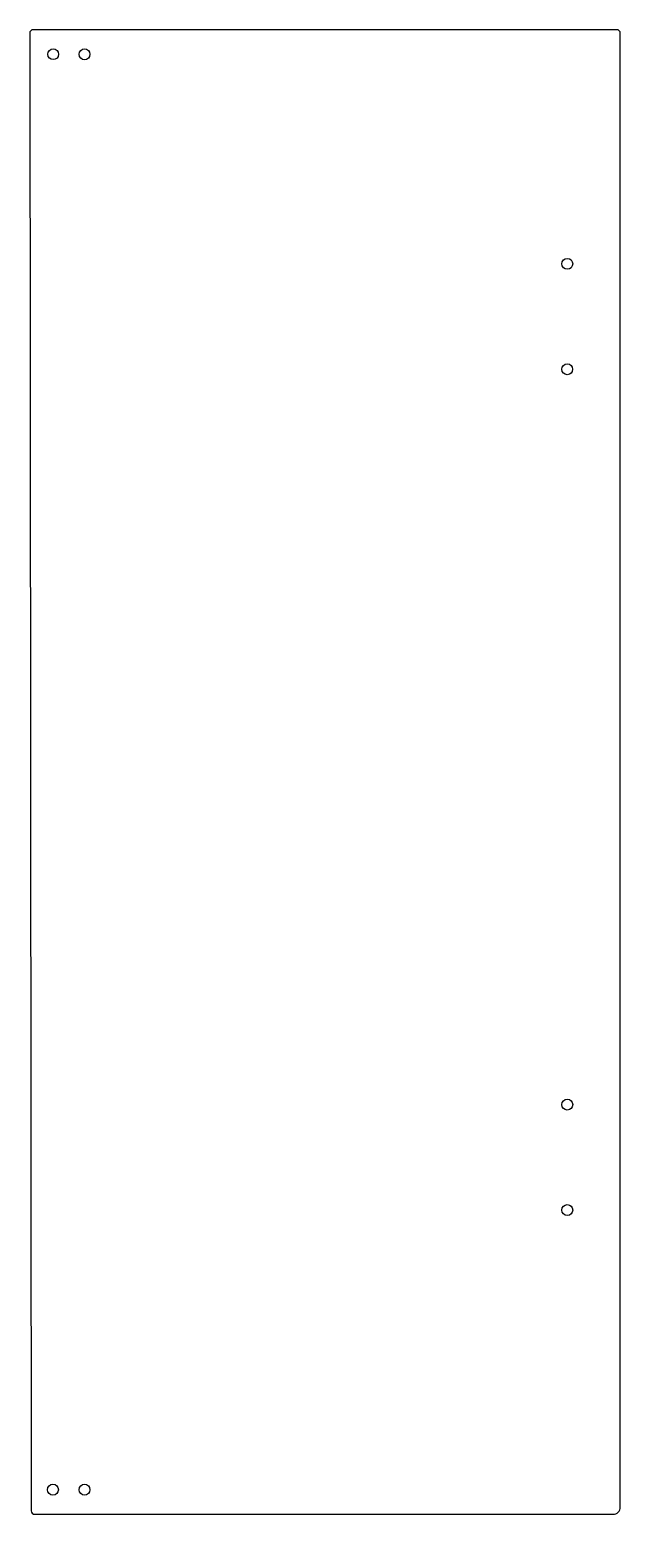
# Model space of a CAD drawing. Header units: millimetres. Extents: x 166 to 334, y -422 to 0.
import ezdxf

# ---------------------------------------------------------------- set-up
doc = ezdxf.new("R2010")
doc.units = ezdxf.units.MM
doc.layers.get('0').update_dxf_attribs({"linetype": 'CONTINUOUS'})

msp = doc.modelspace()

# ---------------------------------------------------------------- linework, layer by layer
msp.add_lwpolyline([(332, -422, 0.414214), (334, -420), (334, -1, 0.414214), (333, 0), (167.05, 0, 0.414526), (166.05, -1), (166.5, -421, 0.413901), (167.5, -422)], format="xyb", close=True)
msp.add_lwpolyline([(332, -422, 0.414214), (334, -420), (334, -1, 0.414214), (333, 0), (167.05, 0, 0.414526), (166.05, -1), (166.5, -421, 0.413901), (167.5, -422)], format="xyb", close=True)
for centre in [(172.74, -6.97), (172.74, -6.97), (181.65, -7), (181.65, -7), (318.91, -66.55), (318.91, -66.55), (318.9, -96.53), (318.9, -96.53), (318.91, -305.54), (318.91, -305.54), (318.91, -335.53), (318.91, -335.53), (172.65, -415), (172.65, -415), (181.65, -415), (181.65, -415)]:
    msp.add_circle(centre, 1.55)

doc.saveas('drawing.dxf')
